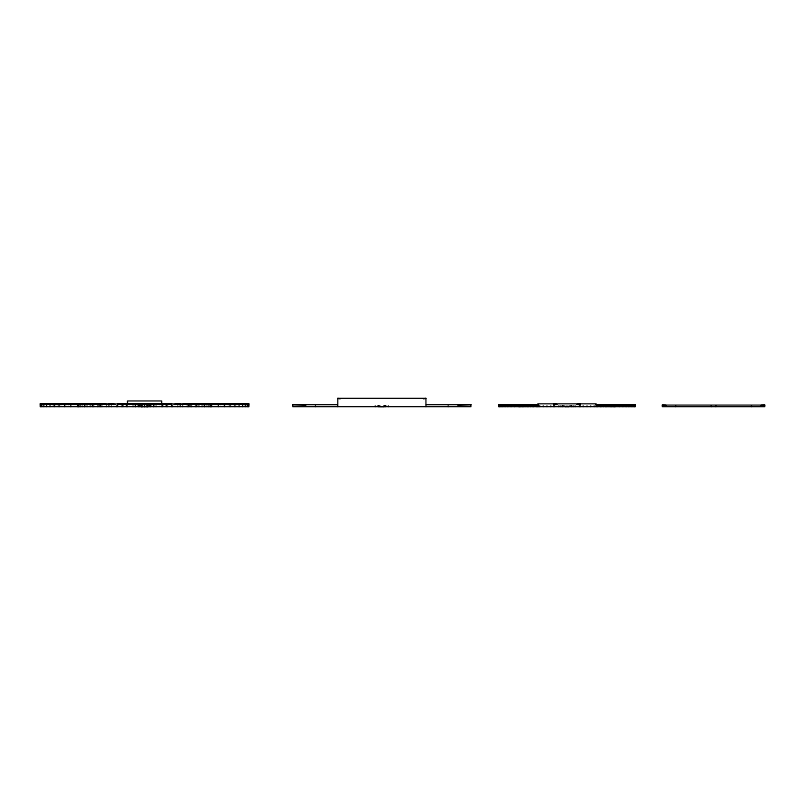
<?xml version="1.0" encoding="UTF-8"?>
<svg xmlns="http://www.w3.org/2000/svg" width="805" height="805" viewBox="0 0 805 805"><rect width="100%" height="100%" fill="white"/><g stroke="black" fill="none" stroke-linecap="round" stroke-linejoin="round"><path stroke-width="1.21" d="M149.116 406.052L147.406 406.626L151.672 406.052M142.254 404.633L144.558 403.879L146.872 404.633M160.477 404.502L162.68 403.879L162.68 406.626M576.843 404.633L580.254 403.778L580.254 406.626M178.066 404.422L180.24 403.879L180.24 406.626M150.243 404.583L153.654 403.879L153.654 406.626M423.47 398.867L425.915 398.374L425.915 406.626M570.021 406.173L567.736 406.626L571.319 406.112M167.883 404.583L171.566 403.879L171.566 406.626M185.019 404.502L188.652 403.879L188.652 406.626M161.634 404.543L166.182 403.778L166.182 406.626M383.24 406.626L386.309 406.112M146.269 406.626L149.811 406.062M159.269 404.543L161.634 404.17L127.492 404.17L129.857 404.543M158.977 404.442L162.68 403.879M597.652 405.247L601.124 404.724L601.124 406.626M175.52 404.563L180.24 403.879L174.071 404.502M192.023 404.502L196.722 403.879L196.722 406.626M166.796 404.462L171.566 403.879M601.184 405.328L606.145 404.724L606.145 406.626M183.711 404.462L188.652 403.879L181.517 404.502M198.261 404.553L204.39 403.879L204.39 406.626M190.795 404.472L196.722 403.879L188.279 404.543M596.485 405.197L601.124 404.724L596.425 405.076M605.108 405.307L610.864 404.724L610.864 406.626M204.51 404.543L211.614 403.879L211.614 406.626M197.144 404.502L204.39 403.879L195.917 404.482M598.96 405.358L606.145 404.724L597.823 405.287M608.087 405.358L615.262 404.724L615.262 406.626M211.091 404.472L218.326 403.879L218.326 406.626M203.081 404.543L211.614 403.879L201.954 404.502M603.559 405.297L610.864 404.724L601.335 405.328M215.961 404.502L224.474 403.879L224.474 406.626M209.793 404.482L218.326 403.879L208.374 404.482M606.658 405.338L615.262 404.724L605.763 405.287M220.288 404.533L230.009 403.879L230.009 406.626M214.784 404.502L224.474 403.879L213.486 404.502M610.683 405.287L619.287 404.724L619.287 406.626M617.415 405.287L626.109 404.724L626.109 406.626M225.249 404.482L234.899 403.879L234.899 406.626M220.067 404.482L230.009 403.879L218.89 404.482M613.148 405.328L622.909 404.724L622.909 406.626M618.965 405.328L628.866 404.724L628.866 406.626M227.966 404.533L239.105 403.879L239.105 406.626M223.951 404.502L234.899 403.879L222.502 404.533M616.479 405.287L626.109 404.724L609.274 405.287M621.349 405.287L631.14 404.724L631.14 406.626M228.056 404.482L242.587 403.879L242.587 406.626M618.23 405.318L628.866 404.724L616.62 405.338M230.29 404.533L245.324 403.879L245.324 406.626M620.112 405.318L631.14 404.724M622.104 405.318L632.931 404.724L632.931 406.626M226.748 404.502L239.105 403.879M233.108 404.502L247.286 403.879L247.286 406.626M621.078 405.338L632.931 404.724L618.683 405.338M622.969 405.318L634.219 404.724L634.219 406.626M230.371 404.482L247.286 403.879M235.966 404.502L248.483 403.879L248.483 406.626M236.64 404.482L248.876 403.879L248.876 406.626L40.25 406.626L40.25 403.879L248.876 403.879M457.783 405.297L470.955 404.633L470.955 406.626L292.678 406.626L292.678 404.633L337.245 404.633M622.134 405.338L635.256 404.724L635.256 406.626L498.708 406.626L498.708 404.724L538.122 404.724L538.122 406.626M634.994 406.626L634.994 404.724L622.879 405.338L635.256 404.724L595.841 404.724M761.128 405.287L764.75 405.106L764.75 406.626L662.334 406.626L662.334 405.106L764.75 405.106M232.937 404.482L245.324 403.879M234.839 404.482L248.483 403.879M622.305 405.307L634.994 404.724M337.718 406.626L337.718 398.374L425.915 398.374M426.388 404.633L470.955 404.633M498.959 406.626L498.959 404.724L512.916 405.307M662.334 405.106L665.956 405.287M517.343 405.338L505.097 404.724L505.097 406.626M498.959 404.724L515.281 405.338M498.708 404.724L511.185 405.338M292.678 404.633L305.85 405.297M40.642 406.626L40.642 403.879L56.189 404.482M58.755 404.482L40.25 403.879L52.838 404.482M40.642 403.879L53.16 404.502M499.744 406.626L499.744 404.724L512.886 405.338M499.744 404.724L511.829 405.338M62.377 404.502L50.021 403.879L50.021 406.626M41.83 406.626L41.83 403.879L54.287 404.502M43.802 403.879L56.018 404.502L43.802 403.879L43.802 406.626M41.83 403.879L54.036 404.502M522.083 405.318L511.054 404.724L511.054 406.626M502.823 406.626L502.823 404.724L513.852 405.318M66.624 404.533L54.227 403.879L54.227 406.626M46.539 406.626L46.539 403.879L58.835 404.533M524.689 405.287L514.677 404.724L514.677 406.626M515.733 405.318L505.097 404.724L514.999 405.328M511.859 405.318L501.032 404.724L501.032 406.626M70.236 404.482L59.117 403.879L59.117 406.626M502.823 404.724L512.614 405.287M46.539 403.879L57.839 404.502M528.201 405.287L518.702 404.724L518.702 406.626M517.484 405.287L507.854 404.724L507.854 406.626M75.64 404.502L64.652 403.879L64.652 406.626M65.175 404.502L54.227 403.879L63.877 404.482M520.815 405.328L507.854 404.724L516.548 405.287M80.752 404.482L70.8 403.879L70.8 406.626M69.059 404.482L59.117 403.879L68.838 404.533M532.628 405.328L523.089 404.724L523.089 406.626M523.28 405.287L514.677 404.724L522.022 405.297M87.171 404.502L77.511 403.879L77.511 406.626M74.342 404.502L64.652 403.879L73.164 404.502M536.14 405.287L527.818 404.724L527.818 406.626M527.305 405.338L518.702 404.724L525.876 405.358M79.333 404.482L70.8 403.879L78.035 404.472M93.209 404.482L84.736 403.879L84.736 406.626M538.716 405.167L532.84 404.724L532.84 406.626M530.404 405.297L523.089 404.724L528.845 405.307M100.846 404.543L92.404 403.879L92.404 406.626M86.044 404.543L77.511 403.879L84.606 404.543M535.003 405.358L527.818 404.724L532.779 405.328M91.981 404.502L84.736 403.879L90.864 404.553M107.608 404.502L100.474 403.879L100.474 406.626M538.636 405.307L532.84 404.724L536.311 405.247M98.331 404.472L92.404 403.879L97.103 404.502M115.055 404.502L108.886 403.879L108.886 406.626M105.415 404.462L100.474 403.879L104.107 404.502M117.56 406.626L117.56 403.879L122.33 404.462M137.454 406.052L141.72 406.626L140.01 406.052M562.645 406.112L566.227 406.626L563.943 406.173M113.606 404.563L108.886 403.879L111.06 404.422M126.445 406.626L126.445 403.879L130.148 404.442M139.315 406.062L142.857 406.626M377.324 406.112L380.393 406.626M127.492 404.543L122.944 403.778L122.944 406.626M117.56 403.879L121.243 404.583M337.718 398.374L340.163 398.867M138.883 404.583L135.471 403.879L135.471 406.626M557.12 404.633L553.709 403.778L553.709 406.626M126.445 403.879L128.649 404.502M751.478 405.77L751.478 406.626M715.816 405.77L715.816 406.626M711.268 405.77L711.268 406.626M675.606 405.77L675.606 406.626M614.396 405.77L614.396 406.626M614.215 405.77L614.215 406.626M613.672 405.77L613.672 406.626M612.776 405.77L612.776 406.626M611.538 405.77L611.538 406.626M609.959 405.77L609.959 406.626M608.047 405.77L608.047 406.626M605.823 405.77L605.823 406.626M603.307 405.77L603.307 406.626M600.51 405.77L600.51 406.626M597.461 405.77L597.461 406.626M596.193 406.626L596.193 403.778L537.77 403.778L537.77 406.626M594.181 405.77L594.181 406.626M590.689 405.77L590.689 406.626M587.016 405.77L587.016 406.626M583.202 405.77L583.202 406.626M579.258 405.77L579.258 406.626M575.213 405.77L575.213 406.626M573.703 405.77L573.703 406.626M572.003 405.77L572.003 406.626M571.117 405.77L571.117 406.626M566.982 405.77L566.982 406.626M562.846 405.77L562.846 406.626M561.95 405.77L561.95 406.626M560.25 405.77L560.25 406.626M558.75 405.77L558.75 406.626M554.705 405.77L554.705 406.626M550.761 405.77L550.761 406.626M546.947 405.77L546.947 406.626M543.274 405.77L543.274 406.626M539.783 405.77L539.783 406.626M536.502 405.77L536.502 406.626M533.453 405.77L533.453 406.626M530.656 405.77L530.656 406.626M528.14 405.77L528.14 406.626M525.917 405.77L525.917 406.626M524.005 405.77L524.005 406.626M522.425 405.77L522.425 406.626M521.177 405.77L521.177 406.626M520.282 405.77L520.282 406.626M519.748 405.77L519.748 406.626M519.567 405.77L519.567 406.626M448.194 405.77L448.194 406.626M388.362 405.77L388.362 406.626M385.374 405.77L385.374 406.626M384.8 405.77L384.8 406.626M383.733 405.77L383.733 406.626M382.667 406.626L380.966 406.626M379.9 405.77L379.9 406.626M378.833 405.77L378.833 406.626M378.259 405.77L378.259 406.626M375.271 405.77L375.271 406.626M315.439 405.77L315.439 406.626M210.94 405.77L210.94 406.626M210.689 405.77L210.689 406.626M209.934 405.77L209.934 406.626M208.686 405.77L208.686 406.626M206.945 405.77L206.945 406.626M204.722 405.77L204.722 406.626M202.055 405.77L202.055 406.626M198.936 405.77L198.936 406.626M195.414 405.77L195.414 406.626M191.499 405.77L191.499 406.626M190.081 403.778L190.081 406.626M187.233 405.77L187.233 406.626M182.634 405.77L182.634 406.626M177.754 405.77L177.754 406.626M172.612 405.77L172.612 406.626M167.269 405.77L167.269 406.626M161.634 404.351L161.634 400.94L127.492 400.94L127.492 404.351M161.745 405.77L161.745 406.626M156.09 405.77L156.09 406.626M153.805 405.77L153.805 406.626M150.344 405.77L150.344 406.626M149.971 405.77L149.971 406.626M147.546 405.77L147.546 406.626M146.48 405.77L146.48 406.626M145.413 406.626L143.713 406.626M144.558 403.879L144.558 406.626M142.646 405.77L142.646 406.626M141.579 405.77L141.579 406.626M139.154 405.77L139.154 406.626M138.782 405.77L138.782 406.626M135.321 405.77L135.321 406.626M133.036 405.77L133.036 406.626M127.381 405.77L127.381 406.626M121.857 405.77L121.857 406.626M116.514 405.77L116.514 406.626M111.372 405.77L111.372 406.626M106.491 405.77L106.491 406.626M101.893 405.77L101.893 406.626M99.045 403.778L99.045 406.626M97.626 405.77L97.626 406.626M93.712 405.77L93.712 406.626M90.19 405.77L90.19 406.626M87.071 405.77L87.071 406.626M84.404 405.77L84.404 406.626M82.18 405.77L82.18 406.626M80.44 405.77L80.44 406.626M79.192 405.77L79.192 406.626M78.437 405.77L78.437 406.626M78.186 405.77L78.186 406.626M61.069 404.482L50.021 403.879L61.16 404.533"/></g></svg>
